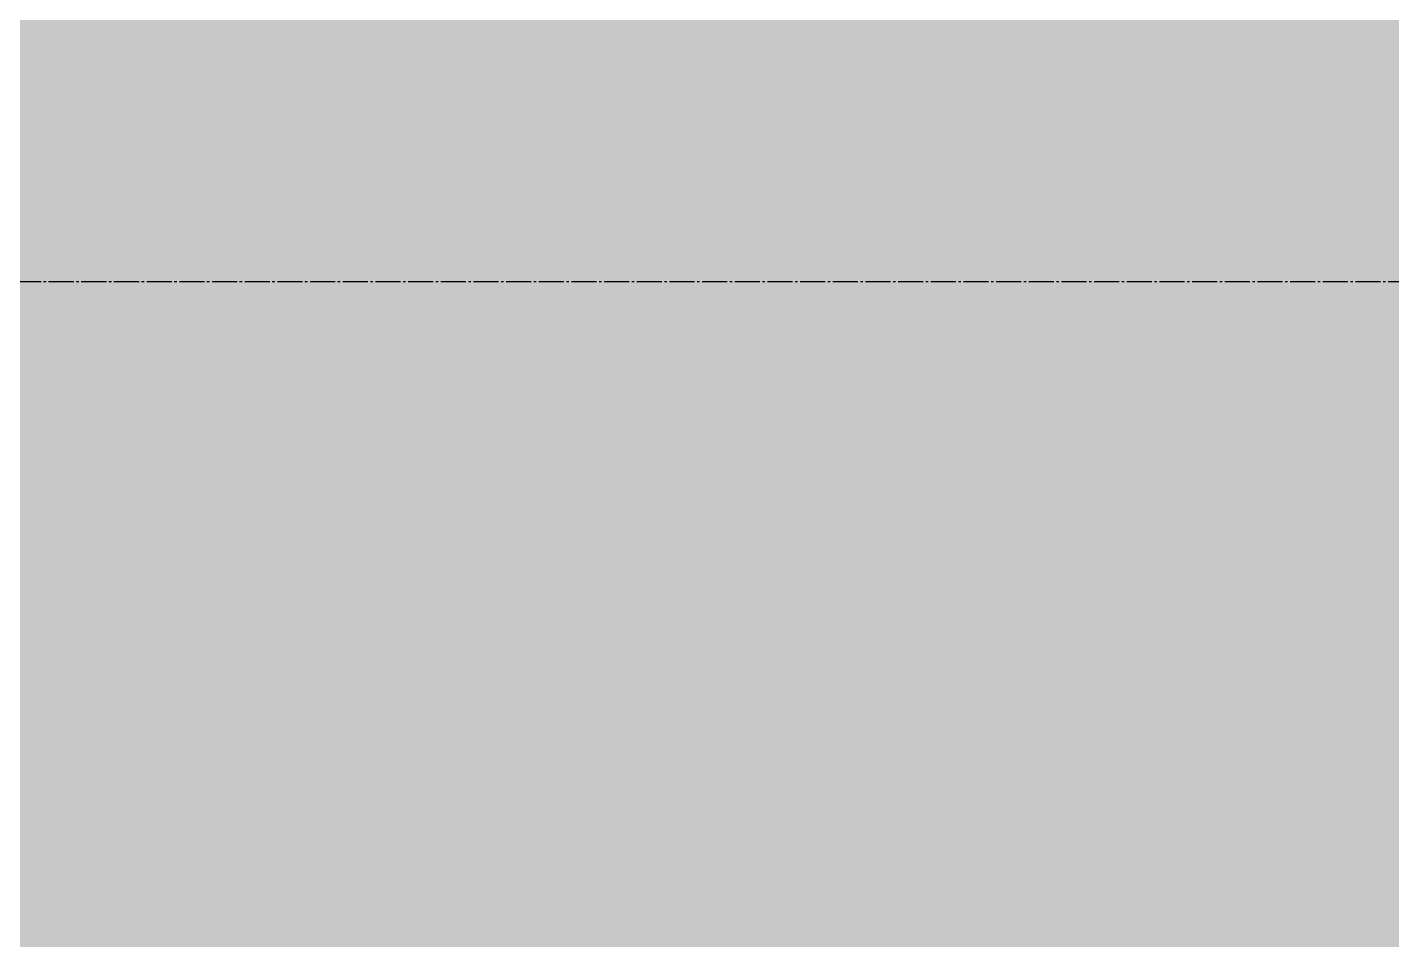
# Model space of a CAD drawing. Header units: millimetres. Extents: x -18489 to 17339, y -1599 to 10961.
# Drawn here: x -16663 to -16527.3, y 1757 to 1847.8 of the extents above; entities that cross this region are included whole.
import ezdxf

# ---------------------------------------------------------------- set-up
doc = ezdxf.new("R2010")
doc.units = ezdxf.units.MM
doc.linetypes.add('X-CUB3-L10$0$COL-CEN-LIN', pattern=[3.25, 2.5, -0.25, 0.25, -0.25])
doc.layers.add('188K-SM-03-F10-MECH-EQ-Y2257103$0$M-EQU-FOUNDATION', color=8, linetype='Continuous')
doc.layers.add('X-CUB3-L10$0$CCL', color=8, linetype='X-CUB3-L10$0$COL-CEN-LIN')
pattern_1 = [(50, (4473.52, 709.2), (54.6554, -4.78173), [5.715, -62.865]), (355, (4473.52, 709.2), (-10.57303, 57.31705), [4.572, -50.29218]), (100.45144, (4478.076, 708.8), (44.08237, 52.53533), [4.857, -53.42707]), (46.1842, (4473.52, 724.44), (81.32371, -12.6127), [8.5725, -94.2975]), (96.63556, (4480.3, 723.39), (71.22124, 74.22784), [7.2855, -80.14068]), (351.18415, (4473.52, 724.44), (71.22124, 74.22784), [6.858, -75.43792]), (21, (4481.14, 720.63), (45.48432, -30.67956), [5.715, -62.865]), (326, (4481.14, 720.63), (18.54061, 55.25639), [4.572, -50.292]), (71.45144, (4484.93, 718.07), (64.02493, 24.57683), [4.857, -53.42698]), (37.5, (4473.521, 709.2), (0.926581, 25.366512), [0, -49.6824, 0, -51.054, 0, -50.4825]), (7.5, (4473.52, 709.2), (20.0459, 30.054172), [0, -29.1084, 0, -48.5394, 0, -19.2405]), (327.5, (4456.529, 709.2), (40.677179, -1.718623), [0, -19.05, 0, -59.436, 0, -78.867]), (317.5, (4448.91, 709.2), (44.438754, 7.62795), [0, -24.765, 0, -39.4716, 0, -56.007])]

# ---------------------------------------------------------------- blocks, each defined once
blk = doc.blocks.new('188K-SM-03-F10-MECH-EQ-Y2257103')
at = {"layer": '188K-SM-03-F10-MECH-EQ-Y2257103$0$M-EQU-FOUNDATION'}
h = blk.add_hatch(dxfattribs=at)
h.set_pattern_fill('AR-CONC', color=256, scale=0.3)
h.set_pattern_definition(pattern_1)
h.paths.add_polyline_path([(-17043.15, 4192.46), (-16393.15, 4192.46), (-16393.15, 1372.46), (-17043.15, 1372.46)], flags=16)
h.paths.add_polyline_path([(-17048.15, 4197.46), (-16388.15, 4197.46), (-16388.15, 1367.46), (-17048.15, 1367.46)])
h = blk.add_hatch(dxfattribs=at)
h.set_pattern_fill('AR-CONC', color=256, scale=0.3)
h.set_pattern_definition(pattern_1)
h.paths.add_polyline_path([(-17033.15, 4182.46), (-16403.15, 4182.46), (-16403.15, 1382.46), (-17033.15, 1382.46)])
blk = doc.blocks.new('X-CUB3-L10$0$CUB3-10')
at = {"layer": 'X-CUB3-L10$0$CCL'}
blk.add_line((720, 2542.459), (-5160, 2542.459), dxfattribs=at)
blk = doc.blocks.new('X-CUB3-L10')
at = {"layer": 'X-CUB3-L10$0$CCL'}
blk.add_blockref('X-CUB3-L10$0$CUB3-10', (-12838.15, -720), dxfattribs=at)

msp = doc.modelspace()

# ---------------------------------------------------------------- block references
msp.add_blockref('188K-SM-03-F10-MECH-EQ-Y2257103', (0, 0))

# ---------------------------------------------------------------- next in the draw order: block references
msp.add_blockref('X-CUB3-L10', (0, 0))

doc.saveas('drawing.dxf')
